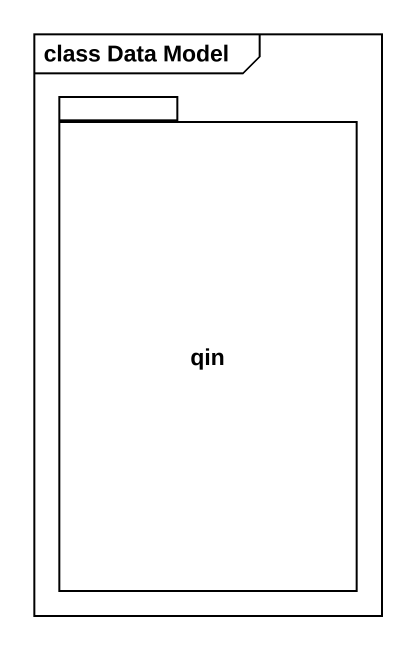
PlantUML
@startuml
mainframe class Data Model
package qin {
}
@enduml
